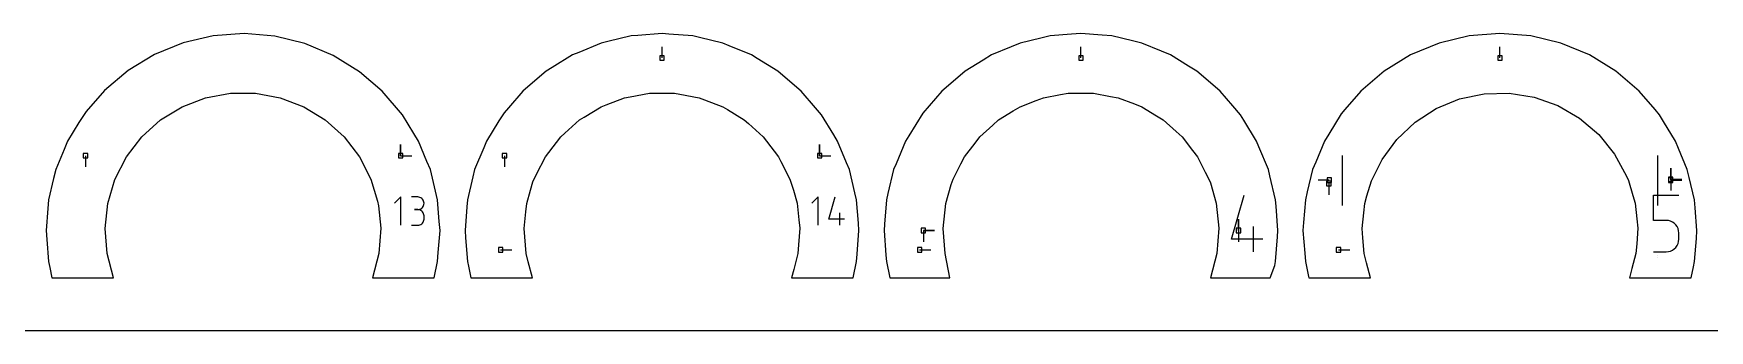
# Model space of a CAD drawing. Extents: x 0 to 800, y 0 to 1000.
# Drawn here: x 377.3 to 590, y 0 to 37.7 of the extents above; entities that cross this region are included whole.
import ezdxf

# ---------------------------------------------------------------- set-up
doc = ezdxf.new("R2010")
doc.units = 0

msp = doc.modelspace()

# ---------------------------------------------------------------- linework, layer by layer
at = {"layer": 'annotation', "color": 1}
for p, q in [((457.067503, 34.578953), (457.067503, 36.007703)), ((510.242503, 34.578953), (510.242503, 36.007703)), ((563.417504, 34.578953), (563.417504, 36.007703)), ((423.892503, 22.173863), (423.892503, 23.602613)), ((423.892503, 22.173863), (423.892503, 23.602613)), ((423.892503, 23.602613), (423.892503, 22.173863)), ((477.067503, 22.173863), (477.067503, 23.602613)), ((477.067503, 22.173863), (477.067503, 23.602613)), ((477.067503, 23.602613), (477.067503, 22.173863)), ((383.892502, 22.173863), (383.892502, 20.745113)), ((423.892503, 22.173863), (425.321253, 22.173863)), ((437.067503, 22.173863), (437.067503, 20.745113)), ((477.067503, 22.173863), (478.496253, 22.173863)), ((543.417509, 15.876993), (543.417506, 22.205971)), ((583.417487, 22.206005), (583.417488, 15.867013)), ((585.084379, 19.173488), (585.084379, 20.602238)), ((585.084379, 19.173488), (585.084379, 20.602238)), ((585.084379, 20.602238), (585.084379, 19.173488)), ((585.084379, 19.173488), (585.084379, 20.602238)), ((585.084379, 20.602238), (585.084379, 19.173488)), ((585.084379, 19.078238), (585.084379, 20.506988)), ((585.084379, 19.078238), (585.084379, 20.506988)), ((585.084379, 20.506988), (585.084379, 19.078238)), ((585.084379, 19.173488), (586.513129, 19.173488)), ((585.084379, 19.173488), (586.513129, 19.173488)), ((586.513129, 19.173488), (585.084379, 19.173488)), ((585.084379, 19.173488), (585.084379, 17.744738)), ((529.338364, 11.579706), (530.935112, 17.179614)), ((541.750629, 19.078238), (540.321879, 19.078238)), ((541.698004, 18.649613), (541.698004, 17.220863)), ((582.913454, 13.973022), (582.913454, 17.179614)), ((582.913454, 17.179614), (586.111466, 17.179614)), ((585.084379, 19.078238), (586.513129, 19.078238)), ((423.913656, 16.94209), (423.11325, 16.141458)), ((423.913656, 13.34173), (423.913656, 16.94209)), ((426.063181, 16.937913), (425.263678, 16.937913)), ((426.063181, 15.338907), (425.662865, 15.338907)), ((425.662865, 15.338907), (426.063181, 15.338907)), ((426.206974, 16.925006), (426.063181, 16.937913)), ((426.063181, 15.338907), (426.206974, 15.351816)), ((426.206974, 15.326), (426.063181, 15.338907)), ((426.063181, 15.338907), (426.063181, 15.338907)), ((426.342277, 16.887812), (426.206974, 16.925006)), ((426.206974, 15.351816), (426.342277, 15.389033)), ((426.342277, 15.288806), (426.206974, 15.326)), ((426.466842, 16.828616), (426.342277, 16.887812)), ((426.342277, 15.389033), (426.466842, 15.448287)), ((426.466842, 15.22961), (426.342277, 15.288806)), ((426.578417, 16.749708), (426.466842, 16.828616)), ((426.466842, 15.448287), (426.578417, 15.52731)), ((426.578417, 15.150702), (426.466842, 15.22961)), ((426.674752, 16.653375), (426.578417, 16.749708)), ((426.578417, 15.52731), (426.674752, 15.623832)), ((426.674752, 15.054369), (426.578417, 15.150702)), ((426.753597, 16.541903), (426.674752, 16.653375)), ((426.674752, 15.623832), (426.753597, 15.735585)), ((426.753597, 14.942897), (426.674752, 15.054369)), ((426.812701, 16.417582), (426.753597, 16.541903)), ((426.753597, 15.735585), (426.812701, 15.8603)), ((426.812701, 14.818576), (426.753597, 14.942897)), ((426.849813, 16.282698), (426.812701, 16.417582)), ((426.812701, 15.8603), (426.849813, 15.995707)), ((426.862684, 16.139539), (426.849813, 16.282698)), ((426.849813, 15.995707), (426.862684, 16.139539)), ((426.862684, 16.139539), (426.862684, 16.139539)), ((476.888611, 16.94209), (476.088205, 16.141458)), ((476.888611, 13.34173), (476.888611, 16.94209)), ((478.238633, 14.142136), (479.037008, 16.94209)), ((479.638498, 13.34173), (479.638498, 14.940736)), ((425.263678, 13.341843), (426.063181, 13.341843)), ((426.063181, 13.341843), (426.206974, 13.354742)), ((426.063181, 13.341843), (426.063181, 13.341843)), ((426.206974, 13.354742), (426.342277, 13.391918)), ((426.342277, 13.391918), (426.466842, 13.451089)), ((426.466842, 13.451089), (426.578417, 13.529973)), ((426.578417, 13.529973), (426.674752, 13.626288)), ((426.674752, 13.626288), (426.753597, 13.737752)), ((426.753597, 13.737752), (426.812701, 13.862082)), ((426.849813, 14.683692), (426.812701, 14.818576)), ((426.812701, 13.862082), (426.849813, 13.996998)), ((426.862684, 14.540533), (426.849813, 14.683692)), ((426.849813, 13.996998), (426.862684, 14.140217)), ((426.862684, 14.140217), (426.862684, 14.540533)), ((426.862684, 14.540533), (426.862684, 14.540533)), ((480.23773, 14.142136), (478.238633, 14.142136)), ((530.242504, 12.680226), (530.242504, 14.108976)), ((530.242504, 12.680226), (530.242504, 14.108976)), ((530.242504, 14.108976), (530.242504, 12.680226)), ((532.138092, 9.978894), (532.138092, 13.176906)), ((584.51246, 13.973022), (582.913454, 13.973022)), ((584.799569, 13.947357), (584.51246, 13.973022)), ((585.069924, 13.87334), (584.799569, 13.947357)), ((585.318979, 13.755432), (585.069924, 13.87334)), ((585.542189, 13.598099), (585.318979, 13.755432)), ((585.735007, 13.405804), (585.542189, 13.598099)), ((585.89289, 13.18301), (585.735007, 13.405804)), ((586.011291, 12.934181), (585.89289, 13.18301)), ((586.085665, 12.663781), (586.011291, 12.934181)), ((490.242503, 12.680226), (491.671253, 12.680226)), ((490.242503, 12.680226), (491.671253, 12.680226)), ((491.671253, 12.680226), (490.242503, 12.680226)), ((490.242503, 12.680226), (490.242503, 11.251476)), ((533.336556, 11.579706), (529.338364, 11.579706)), ((530.242504, 12.680226), (530.242503, 11.251476)), ((585.734859, 10.548481), (585.89279, 10.771916)), ((585.89279, 10.771916), (586.011239, 11.021285)), ((586.011239, 11.021285), (586.08565, 11.292059)), ((586.08565, 11.292059), (586.111466, 11.579706)), ((586.111466, 12.376274), (586.085665, 12.663781)), ((586.111466, 11.579706), (586.111466, 12.376274)), ((586.111466, 12.376274), (586.111466, 12.376274)), ((436.583243, 10.243482), (438.011993, 10.243482)), ((489.758243, 10.243482), (491.186993, 10.243482)), ((542.933244, 10.243482), (544.361994, 10.243482)), ((582.913454, 9.978894), (584.51246, 9.978894)), ((583.417488, 9.490716), (583.417488, 9.490715)), ((583.417488, 9.196886), (583.417488, 9.196886)), ((584.51246, 9.978894), (584.799451, 10.004697)), ((584.51246, 9.978894), (584.51246, 9.978894)), ((584.799451, 10.004697), (585.069742, 10.079089)), ((585.069742, 10.079089), (585.318778, 10.197537)), ((585.318778, 10.197537), (585.542003, 10.355511)), ((585.542003, 10.355511), (585.734859, 10.548481))]:
    msp.add_line(p, q, dxfattribs=at)
at = {"layer": 'boundary', "color": 5}
for p, q in [((396.29423, 36.487167), (392.663551, 35.005432)), ((400.112003, 37.382696), (396.29423, 36.487167)), ((404.022864, 37.669966), (400.112003, 37.382696)), ((407.930516, 37.34191), (404.022864, 37.669966)), ((411.738738, 36.406599), (407.930516, 37.34191)), ((415.353761, 34.887066), (411.738738, 36.406599)), ((449.342079, 36.456641), (446.515094, 35.285666)), ((450.181282, 36.658116), (449.342079, 36.456641)), ((453.156641, 37.372437), (450.181282, 36.658116)), ((454.017031, 37.44015), (453.156641, 37.372437)), ((457.067503, 37.680226), (454.017031, 37.44015)), ((457.927892, 37.612512), (457.067503, 37.680226)), ((460.978365, 37.372437), (457.927892, 37.612512)), ((461.817568, 37.170962), (460.978365, 37.372437)), ((464.792927, 36.456641), (461.817568, 37.170962)), ((465.590281, 36.126366), (464.792927, 36.456641)), ((502.517079, 36.456641), (501.381453, 35.986249)), ((505.136412, 37.085487), (502.517079, 36.456641)), ((506.331642, 37.372437), (505.136412, 37.085487)), ((509.0171, 37.583785), (506.331642, 37.372437)), ((510.242503, 37.680226), (509.0171, 37.583785)), ((512.927962, 37.468877), (510.242503, 37.680226)), ((514.153365, 37.372437), (512.927962, 37.468877)), ((516.772698, 36.74359), (514.153365, 37.372437)), ((517.967927, 36.456641), (516.772698, 36.74359)), ((520.45664, 35.425782), (517.967927, 36.456641)), ((555.69208, 36.456641), (552.067741, 34.955391)), ((559.506642, 37.372437), (555.69208, 36.456641)), ((563.417504, 37.680226), (559.506642, 37.372437)), ((567.328365, 37.372437), (563.417504, 37.680226)), ((571.142928, 36.456641), (567.328365, 37.372437)), ((574.767267, 34.955391), (571.142928, 36.456641)), ((392.663551, 35.005432), (389.309367, 32.973977)), ((418.686568, 32.820727), (415.353761, 34.887066)), ((445.71774, 34.955391), (443.108743, 33.356594)), ((446.515094, 35.285666), (445.71774, 34.955391)), ((468.417266, 34.955391), (465.590281, 36.126366)), ((469.153137, 34.504448), (468.417266, 34.955391)), ((471.762134, 32.905652), (469.153137, 34.504448)), ((497.844682, 34.313139), (495.547873, 32.905652)), ((498.89274, 34.955391), (497.844682, 34.313139)), ((501.381453, 35.986249), (498.89274, 34.955391)), ((521.592266, 34.955391), (520.45664, 35.425782)), ((523.889075, 33.547904), (521.592266, 34.955391)), ((552.067741, 34.955391), (548.722873, 32.905652)), ((578.112134, 32.905652), (574.767267, 34.955391)), ((389.309367, 32.973977), (386.314267, 30.442822)), ((421.570172, 30.357897), (418.686568, 32.820727)), ((442.372872, 32.905652), (440.046102, 30.918403)), ((443.108743, 33.356594), (442.372872, 32.905652)), ((472.418402, 32.345146), (471.762134, 32.905652)), ((474.745173, 30.357897), (472.418402, 32.345146)), ((494.613187, 32.107356), (492.564834, 30.357897)), ((495.547873, 32.905652), (494.613187, 32.107356)), ((524.937134, 32.905652), (523.889075, 33.547904)), ((526.985488, 31.156194), (524.937134, 32.905652)), ((548.722873, 32.905652), (545.739834, 30.357897)), ((581.095174, 30.357897), (578.112134, 32.905652)), ((386.314267, 30.442822), (383.969914, 27.769482)), ((399.141818, 29.523057), (402.284967, 30.106236)), ((402.284967, 30.106236), (405.481761, 30.107912)), ((405.481761, 30.107912), (408.62552, 29.528033)), ((424.117928, 27.374856), (421.570172, 30.357897)), ((439.389833, 30.357897), (437.578416, 28.269314)), ((440.046102, 30.918403), (439.389833, 30.357897)), ((453.008311, 29.651356), (455.459968, 30.106236)), ((455.459968, 30.106236), (456.163262, 30.106605)), ((456.163262, 30.106605), (458.656761, 30.107912)), ((458.656761, 30.107912), (459.348388, 29.980339)), ((459.348388, 29.980339), (461.800521, 29.528033)), ((476.55659, 28.269314), (474.745173, 30.357897)), ((492.564834, 30.357897), (490.970167, 28.51923)), ((505.491818, 29.523057), (507.650115, 29.923507)), ((507.650115, 29.923507), (508.634968, 30.106236)), ((508.634968, 30.106236), (510.830099, 30.107387)), ((510.830099, 30.107387), (511.831761, 30.107912)), ((511.831761, 30.107912), (513.990476, 29.709729)), ((527.920173, 30.357897), (526.985488, 31.156194)), ((529.51484, 28.51923), (527.920173, 30.357897)), ((545.739834, 30.357897), (543.711666, 28.019398)), ((558.288767, 29.377996), (561.411836, 30.032367)), ((561.411836, 30.032367), (564.601834, 30.1077)), ((564.601834, 30.1077), (567.752312, 29.601484)), ((583.123342, 28.019398), (581.095174, 30.357897)), ((383.969914, 27.769482), (383.072654, 26.404844)), ((393.430701, 26.708797), (396.157197, 28.37784)), ((396.157197, 28.37784), (399.141818, 29.523057)), ((408.62552, 29.528033), (411.61134, 28.385943)), ((411.61134, 28.385943), (414.339585, 26.719758)), ((437.578416, 28.269314), (437.01791, 27.613045)), ((447.20553, 27.075986), (449.332197, 28.37784)), ((449.332197, 28.37784), (449.988814, 28.629787)), ((449.988814, 28.629787), (452.316818, 29.523057)), ((452.316818, 29.523057), (453.008311, 29.651356)), ((461.800521, 29.528033), (462.457401, 29.276773)), ((462.457401, 29.276773), (464.786341, 28.385943)), ((464.786341, 28.385943), (465.386554, 28.019382)), ((465.386554, 28.019382), (467.514585, 26.719758)), ((477.292928, 27.374856), (476.55659, 28.269314)), ((490.970167, 28.51923), (490.171871, 27.584544)), ((499.780702, 26.708797), (501.652896, 27.854873)), ((501.652896, 27.854873), (502.507198, 28.37784)), ((502.507198, 28.37784), (504.556637, 29.164222)), ((504.556637, 29.164222), (505.491818, 29.523057)), ((513.990476, 29.709729), (514.975521, 29.528033)), ((514.975521, 29.528033), (517.025784, 28.743798)), ((517.025784, 28.743798), (517.961341, 28.385943)), ((517.961341, 28.385943), (519.834736, 27.241829)), ((530.467928, 27.374856), (529.51484, 28.51923)), ((543.711666, 28.019398), (543.276452, 27.489152)), ((552.654567, 26.438087), (555.336842, 28.166428)), ((555.336842, 28.166428), (558.288767, 29.377996)), ((567.752312, 29.601484), (570.758137, 28.530607)), ((570.758137, 28.530607), (573.519008, 26.930808)), ((583.642929, 27.374856), (583.123342, 28.019398)), ((383.072654, 26.404844), (381.617339, 24.029987)), ((391.053315, 24.571618), (393.430701, 26.708797)), ((414.339585, 26.719758), (416.719212, 24.585079)), ((425.573242, 24.999999), (424.117928, 27.374856)), ((436.362439, 26.592157), (434.792339, 24.029987)), ((437.01791, 27.613045), (436.362439, 26.592157)), ((444.75134, 25.041797), (446.605701, 26.708797)), ((446.605701, 26.708797), (447.20553, 27.075986)), ((467.514585, 26.719758), (468.038103, 26.250129)), ((468.038103, 26.250129), (469.894212, 24.585079)), ((478.863028, 24.812687), (477.292928, 27.374856)), ((490.171871, 27.584544), (488.389586, 24.71903)), ((497.403316, 24.571618), (499.035788, 26.039147)), ((499.035788, 26.039147), (499.780702, 26.708797)), ((519.834736, 27.241829), (520.689586, 26.719758)), ((520.689586, 26.719758), (522.323596, 25.253945)), ((530.890174, 26.685813), (530.467928, 27.374856)), ((532.517667, 24.029987), (530.890174, 26.685813)), ((543.276452, 27.489152), (541.679372, 24.906343)), ((550.33145, 24.250646), (552.654567, 26.438087)), ((573.519008, 26.930808), (575.942793, 24.855472)), ((584.17996, 26.498501), (583.642929, 27.374856)), ((585.692667, 24.029987), (584.17996, 26.498501)), ((381.617339, 24.029987), (381.181977, 22.97893)), ((389.104367, 22.037634), (391.053315, 24.571618)), ((416.719212, 24.585079), (418.670816, 22.053137)), ((426.167666, 24.029987), (425.573242, 24.999999)), ((427.233552, 21.456709), (426.167666, 24.029987)), ((434.792339, 24.029987), (434.441047, 23.181893)), ((442.708136, 22.59511), (444.228316, 24.571618)), ((444.228316, 24.571618), (444.75134, 25.041797)), ((469.894212, 24.585079), (470.323565, 24.028052)), ((470.323565, 24.028052), (471.845816, 22.053137)), ((479.342666, 24.029987), (478.863028, 24.812687)), ((480.492623, 21.253747), (479.342666, 24.029987)), ((487.96734, 24.029987), (486.775349, 21.152265)), ((488.389586, 24.71903), (487.96734, 24.029987)), ((495.454368, 22.037634), (496.792646, 23.777636)), ((496.792646, 23.777636), (497.403316, 24.571618)), ((522.323596, 25.253945), (523.069213, 24.585079)), ((523.069213, 24.585079), (524.409314, 22.846479)), ((532.826924, 23.283374), (532.517667, 24.029987)), ((541.14234, 24.029987), (540.034419, 21.355228)), ((541.679372, 24.906343), (541.14234, 24.029987)), ((548.445009, 21.677109), (550.33145, 24.250646)), ((575.942793, 24.855472), (577.948614, 22.373849)), ((586.085994, 23.080411), (585.692667, 24.029987)), ((381.181977, 22.97893), (380.116091, 20.405652)), ((387.629014, 19.139411), (389.104367, 22.037634)), ((418.670816, 22.053137), (420.129272, 19.208422)), ((427.668914, 20.405652), (427.233552, 21.456709)), ((434.441047, 23.181893), (433.291091, 20.405652)), ((441.1441, 19.817563), (442.279367, 22.037634)), ((442.279367, 22.037634), (442.708136, 22.59511)), ((471.845816, 22.053137), (472.166676, 21.4273)), ((472.166676, 21.4273), (473.304272, 19.208422)), ((494.99832, 21.14581), (495.454368, 22.037634)), ((524.409314, 22.846479), (525.020816, 22.053137)), ((525.020816, 22.053137), (526.02229, 20.099766)), ((534.018915, 20.405652), (532.826924, 23.283374)), ((540.034419, 21.355228), (539.641092, 20.405652)), ((547.098345, 18.993871), (548.445009, 21.677109)), ((577.948614, 22.373849), (579.469535, 19.568752)), ((587.193916, 20.405652), (586.085994, 23.080411)), ((379.850509, 19.299429), (379.200293, 16.591089)), ((380.116091, 20.405652), (379.850509, 19.299429)), ((420.129272, 19.208422), (420.974181, 16.400161)), ((428.319131, 17.697313), (427.668914, 20.405652)), ((433.076795, 19.513044), (432.375293, 16.591089)), ((433.291091, 20.405652), (433.076795, 19.513044)), ((440.692675, 18.848331), (441.1441, 19.817563)), ((473.304272, 19.208422), (473.74751, 17.824233)), ((480.843915, 20.405652), (480.492623, 21.253747)), ((481.545416, 17.483697), (480.843915, 20.405652)), ((486.466092, 20.405652), (485.738948, 17.376889)), ((486.775349, 21.152265), (486.466092, 20.405652)), ((493.757201, 18.518981), (493.998897, 19.19139)), ((493.998897, 19.19139), (494.99832, 21.14581)), ((526.02229, 20.099766), (526.479273, 19.208422)), ((526.479273, 19.208422), (526.666676, 18.720022)), ((534.207569, 19.619852), (534.018915, 20.405652)), ((534.934713, 16.591089), (534.207569, 19.619852)), ((539.641092, 20.405652), (538.965233, 17.590505)), ((579.469535, 19.568752), (579.730032, 19.010983)), ((587.433855, 19.406237), (587.193916, 20.405652)), ((588.109713, 16.591089), (587.433855, 19.406237)), ((386.735471, 16.127869), (387.629014, 19.139411)), ((428.584712, 16.591089), (428.319131, 17.697313)), ((439.910471, 16.127869), (440.38211, 17.806734)), ((440.38211, 17.806734), (440.692675, 18.848331)), ((473.74751, 17.824233), (474.220909, 16.145863)), ((481.759712, 16.591089), (481.545416, 17.483697)), ((485.738948, 17.376889), (485.550294, 16.591089)), ((493.085472, 16.127869), (493.757201, 18.518981)), ((526.666676, 18.720022), (527.395909, 16.145863)), ((538.965233, 17.590505), (538.725294, 16.591089)), ((546.260472, 16.127869), (546.532022, 17.094489)), ((546.532022, 17.094489), (547.098345, 18.993871)), ((579.730032, 19.010983), (580.298346, 17.112198)), ((580.298346, 17.112198), (580.57091, 16.145863)), ((379.111034, 15.456939), (378.892502, 12.680226)), ((379.200293, 16.591089), (379.111034, 15.456939)), ((386.394573, 12.949308), (386.735471, 16.127869)), ((420.974181, 16.400161), (421.080332, 15.828044)), ((421.080332, 15.828044), (421.39014, 12.96766)), ((428.803243, 13.814376), (428.584712, 16.591089)), ((432.30327, 15.675947), (432.067503, 12.680226)), ((432.375293, 16.591089), (432.30327, 15.675947)), ((439.569573, 12.949308), (439.794566, 15.047158)), ((439.794566, 15.047158), (439.910471, 16.127869)), ((474.220909, 16.145863), (474.448102, 14.04825)), ((481.99548, 13.595368), (481.759712, 16.591089)), ((485.550294, 16.591089), (485.305908, 13.485864)), ((492.744574, 12.949308), (493.085472, 16.127869)), ((527.395909, 16.145863), (527.740141, 12.96766)), ((534.998118, 15.785451), (534.934713, 16.591089)), ((535.242504, 12.680226), (534.998118, 15.785451)), ((538.725294, 16.591089), (538.498145, 13.704872)), ((545.919574, 12.949308), (546.130931, 14.920015)), ((546.130931, 14.920015), (546.260472, 16.127869)), ((580.57091, 16.145863), (580.784333, 14.175378)), ((588.190354, 15.566443), (588.109713, 16.591089)), ((588.417504, 12.680226), (588.190354, 15.566443)), ((386.637575, 9.761762), (386.394573, 12.949308)), ((421.39014, 12.96766), (421.150482, 9.779864)), ((428.892503, 12.680226), (428.803243, 13.814376)), ((439.652194, 11.865542), (439.569573, 12.949308)), ((474.56514, 12.96766), (474.406966, 10.863715)), ((474.448102, 14.04825), (474.56514, 12.96766)), ((482.067503, 12.680226), (481.99548, 13.595368)), ((485.305908, 13.485864), (485.242503, 12.680226)), ((492.987576, 9.761762), (492.744574, 12.949308)), ((527.740141, 12.96766), (527.500483, 9.779864)), ((538.498145, 13.704872), (538.417504, 12.680226)), ((546.011915, 11.73804), (545.919574, 12.949308)), ((580.915141, 12.96766), (580.766553, 10.991227)), ((580.784333, 14.175378), (580.915141, 12.96766)), ((378.892502, 12.680226), (378.981762, 11.546075)), ((378.981762, 11.546075), (379.200293, 8.769362)), ((428.673971, 9.903513), (428.892503, 12.680226)), ((432.067503, 12.680226), (432.139526, 11.765084)), ((432.139526, 11.765084), (432.375294, 8.769362)), ((439.812576, 9.761762), (439.652194, 11.865542)), ((474.406966, 10.863715), (474.325482, 9.779864)), ((481.831736, 9.684504), (482.067503, 12.680226)), ((485.242503, 12.680226), (485.486889, 9.575)), ((534.934713, 8.769362), (535.179099, 11.874588)), ((535.179099, 11.874588), (535.242504, 12.680226)), ((538.417504, 12.680226), (538.644653, 9.794009)), ((546.162576, 9.761762), (546.011915, 11.73804)), ((580.766553, 10.991227), (580.675483, 9.779864)), ((588.109713, 8.769362), (588.336863, 11.65558)), ((588.336863, 11.65558), (588.417504, 12.680226)), ((379.200293, 8.769362), (379.354732, 8.007437)), ((387.456368, 6.671607), (386.637575, 9.761762)), ((421.150482, 9.779864), (420.33493, 6.68885)), ((428.164967, 6.692951), (428.584712, 8.769362)), ((428.584712, 8.769362), (428.673971, 9.903513)), ((432.375294, 8.769362), (432.49991, 8.154568)), ((440.090965, 8.711109), (439.812576, 9.761762)), ((440.631368, 6.671607), (440.090965, 8.711109)), ((474.325482, 9.779864), (473.787218, 7.739795)), ((481.339968, 6.692951), (481.759712, 8.769362)), ((481.759712, 8.769362), (481.831736, 9.684504)), ((485.486889, 9.575), (485.550294, 8.769362)), ((485.550294, 8.769362), (485.973137, 6.683264)), ((493.592538, 6.671494), (492.987576, 9.761762)), ((527.500483, 9.779864), (526.68493, 6.68885)), ((534.826629, 8.234686), (534.934713, 8.769362)), ((538.644653, 9.794009), (538.725294, 8.769362)), ((538.725294, 8.769362), (539.118315, 6.830394)), ((546.473718, 8.587502), (546.162576, 9.761762)), ((546.981369, 6.671607), (546.473718, 8.587502)), ((580.675483, 9.779864), (580.169841, 7.863436)), ((587.972247, 8.089338), (588.109713, 8.769362)), ((379.354732, 8.007437), (379.626331, 6.6675)), ((379.626331, 6.6675), (380.394242, 6.667902)), ((380.394242, 6.667902), (383.465887, 6.669512)), ((383.465887, 6.669512), (384.248889, 6.669922)), ((384.248889, 6.669922), (387.456368, 6.671607)), ((420.33493, 6.68885), (423.536746, 6.690529)), ((423.536746, 6.690529), (424.319748, 6.690939)), ((424.319748, 6.690939), (428.164967, 6.692951)), ((432.49991, 8.154568), (432.801332, 6.6675)), ((432.801332, 6.6675), (434.251831, 6.66826)), ((434.251831, 6.66826), (439.419654, 6.67097)), ((439.419654, 6.67097), (440.631368, 6.671607)), ((473.787218, 7.739795), (473.50993, 6.68885)), ((473.50993, 6.68885), (474.719505, 6.689485)), ((474.719505, 6.689485), (479.887329, 6.692191)), ((479.887329, 6.692191), (481.339968, 6.692951)), ((485.973137, 6.683264), (485.976332, 6.6675)), ((485.976332, 6.6675), (493.592538, 6.671494)), ((526.68493, 6.68885), (534.258622, 6.692817)), ((534.258622, 6.692817), (534.826629, 8.234686)), ((539.118315, 6.830394), (539.151333, 6.6675)), ((539.151333, 6.6675), (541.796358, 6.668886)), ((541.796358, 6.668886), (544.771774, 6.670446)), ((544.771774, 6.670446), (546.981369, 6.671607)), ((580.169841, 7.863436), (579.859931, 6.68885)), ((579.859931, 6.68885), (582.065625, 6.690007)), ((582.065625, 6.690007), (585.041041, 6.691565)), ((585.041041, 6.691565), (587.160183, 6.692674)), ((587.160183, 6.692674), (587.689968, 6.692951)), ((587.689968, 6.692951), (587.972247, 8.089338))]:
    msp.add_line(p, q, dxfattribs=at)
at = {"layer": 'frame', "color": 5}
msp.add_line((0, 0), (800, 0), dxfattribs=at)
at = {"layer": 'hole', "color": 5}
for p, q in [((457.353253, 34.864703), (456.781753, 34.864703)), ((456.781753, 34.864703), (456.781753, 34.293203)), ((456.781753, 34.293203), (457.353253, 34.293203)), ((457.353253, 34.293203), (457.353253, 34.864703)), ((510.528253, 34.864703), (509.956753, 34.864703)), ((509.956753, 34.864703), (509.956753, 34.293203)), ((509.956753, 34.293203), (510.528253, 34.293203)), ((510.528253, 34.293203), (510.528253, 34.864703)), ((563.703254, 34.864703), (563.131754, 34.864703)), ((563.131754, 34.864703), (563.131754, 34.293203)), ((563.131754, 34.293203), (563.703254, 34.293203)), ((563.703254, 34.293203), (563.703254, 34.864703)), ((384.178252, 22.459613), (383.606752, 22.459613)), ((383.606752, 22.459613), (383.606752, 21.888113)), ((383.606752, 21.888113), (384.178252, 21.888113)), ((384.178252, 21.888113), (384.178252, 22.459613)), ((424.178253, 22.459613), (423.606753, 22.459613)), ((423.606753, 22.459613), (423.606753, 21.888113)), ((423.606753, 21.888113), (424.178253, 21.888113)), ((424.178253, 21.888113), (424.178253, 22.459613)), ((437.353253, 22.459613), (436.781753, 22.459613)), ((436.781753, 22.459613), (436.781753, 21.888113)), ((436.781753, 21.888113), (437.353253, 21.888113)), ((437.353253, 21.888113), (437.353253, 22.459613)), ((477.353253, 22.459613), (476.781753, 22.459613)), ((476.781753, 22.459613), (476.781753, 21.888113)), ((476.781753, 21.888113), (477.353253, 21.888113)), ((477.353253, 21.888113), (477.353253, 22.459613)), ((542.036379, 19.363988), (541.464879, 19.363988)), ((541.464879, 19.363988), (541.464879, 18.792488)), ((542.036379, 18.792488), (542.036379, 19.363988)), ((585.370129, 19.459238), (584.798629, 19.459238)), ((584.798629, 19.459238), (584.798629, 18.887738)), ((585.370129, 19.363988), (584.798629, 19.363988)), ((584.798629, 19.363988), (584.798629, 18.792488)), ((585.370129, 18.887738), (585.370129, 19.459238)), ((585.370129, 18.792488), (585.370129, 19.363988)), ((541.983754, 18.935363), (541.412254, 18.935363)), ((541.412254, 18.935363), (541.412254, 18.363863)), ((541.412254, 18.363863), (541.983754, 18.363863)), ((541.464879, 18.792488), (542.036379, 18.792488)), ((541.983754, 18.363863), (541.983754, 18.935363)), ((584.798629, 18.887738), (585.370129, 18.887738)), ((584.798629, 18.792488), (585.370129, 18.792488)), ((490.528253, 12.965976), (489.956753, 12.965976)), ((489.956753, 12.965976), (489.956753, 12.394476)), ((490.528253, 12.394476), (490.528253, 12.965976)), ((530.528254, 12.965976), (529.956754, 12.965976)), ((529.956754, 12.965976), (529.956754, 12.394476)), ((530.528254, 12.394476), (530.528254, 12.965976)), ((489.956753, 12.394476), (490.528253, 12.394476)), ((529.956754, 12.394476), (530.528254, 12.394476)), ((436.868993, 10.529232), (436.297493, 10.529232)), ((436.297493, 10.529232), (436.297493, 9.957732)), ((436.297493, 9.957732), (436.868993, 9.957732)), ((436.868993, 9.957732), (436.868993, 10.529232)), ((490.043993, 10.529232), (489.472493, 10.529232)), ((489.472493, 10.529232), (489.472493, 9.957732)), ((489.472493, 9.957732), (490.043993, 9.957732)), ((490.043993, 9.957732), (490.043993, 10.529232)), ((543.218994, 10.529232), (542.647494, 10.529232)), ((542.647494, 10.529232), (542.647494, 9.957732)), ((542.647494, 9.957732), (543.218994, 9.957732)), ((543.218994, 9.957732), (543.218994, 10.529232))]:
    msp.add_line(p, q, dxfattribs=at)

doc.saveas('drawing.dxf')
